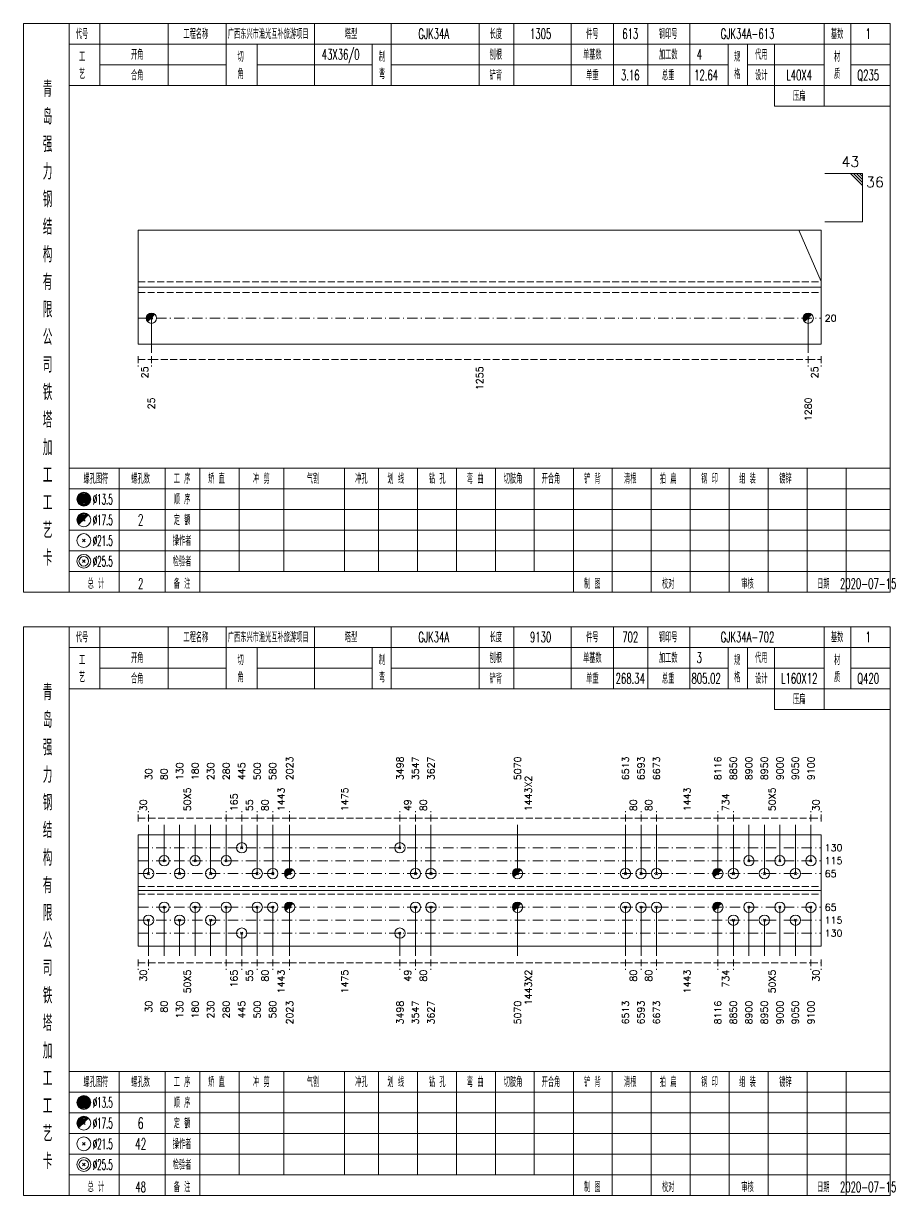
# Model space of a CAD drawing. Extents: x 0 to 2606, y -377 to 6479.
# Drawn here: x 784.2 to 1037.1, y 3500 to 3840 of the extents above; entities that cross this region are included whole.
import ezdxf
from ezdxf.enums import TextEntityAlignment as Align

# ---------------------------------------------------------------- set-up
doc = ezdxf.new("R2010")
doc.units = 0
doc.header["$MEASUREMENT"] = 0
doc.linetypes.add('一点画线', pattern=[5.2, 3, -1, 0.2, -1])
doc.linetypes.add('虚线', pattern=[2.75, 2, -0.75])
doc.layers.get('0').update_dxf_attribs({"linetype": 'CONTINUOUS', "lineweight": 25})
doc.layers.add('1', color=7, linetype='CONTINUOUS', lineweight=25)
doc.layers.add('4', color=7, linetype='CONTINUOUS', lineweight=25)
doc.styles.get("Standard").update_dxf_attribs({"font": 'simplex.shx', "width": 0.7, "height": 3, "bigfont": 'gbhzfs.shx'})

msp = doc.modelspace()

# ---------------------------------------------------------------- linework, layer by layer
at = {"color": 7, "linetype": 'Continuous', "lineweight": 13}
for p, q in [((1027.6, 3796.5), (1016.6, 3796.5)), ((1024.1, 3796.5), (1027.6, 3793)), ((1024.97, 3796.5), (1027.6, 3793.88)), ((1025.85, 3796.5), (1027.6, 3794.75)), ((1026.72, 3796.5), (1027.6, 3795.62)), ((1027.6, 3782.5), (1027.6, 3796.5)), ((1027.6, 3782.5), (1016.6, 3782.5)), ((1015.6, 3765.15), (1009.07, 3780)), ((821.3, 3754.5), (821.3, 3744.5)), ((1011.8, 3754.5), (1011.8, 3744.5)), ((820.5, 3593.38), (820.5, 3607.5)), ((825, 3597.12), (825, 3607.5)), ((829.5, 3593.38), (829.5, 3607.5)), ((834, 3597.12), (834, 3607.5)), ((838.5, 3593.38), (838.5, 3607.5)), ((843, 3597.12), (843, 3607.5)), ((847.5, 3600.88), (847.5, 3607.5)), ((852, 3593.38), (852, 3607.5)), ((856.5, 3593.38), (856.5, 3607.5)), ((861.39, 3593.38), (861.39, 3607.5)), ((893.4, 3600.88), (893.4, 3607.5)), ((897.9, 3593.38), (897.9, 3607.5)), ((902.4, 3593.38), (902.4, 3607.5)), ((927.51, 3593.38), (927.51, 3607.5)), ((958.82, 3593.38), (958.82, 3607.5)), ((963.32, 3593.38), (963.32, 3607.5)), ((967.82, 3593.38), (967.82, 3607.5)), ((985.6, 3593.38), (985.6, 3607.5)), ((990.1, 3593.38), (990.1, 3607.5)), ((994.6, 3597.12), (994.6, 3607.5)), ((999.1, 3593.38), (999.1, 3607.5)), ((1003.6, 3597.12), (1003.6, 3607.5)), ((1008.1, 3593.38), (1008.1, 3607.5)), ((1012.6, 3597.12), (1012.6, 3607.5)), ((847.2, 3600.57), (847.8, 3601.18)), ((847.8, 3600.57), (847.2, 3601.18)), ((893.1, 3600.57), (893.7, 3601.18)), ((893.7, 3600.57), (893.1, 3601.18)), ((824.7, 3596.82), (825.3, 3597.43)), ((825.3, 3596.82), (824.7, 3597.43)), ((833.7, 3596.82), (834.3, 3597.43)), ((834.3, 3596.82), (833.7, 3597.43)), ((842.7, 3596.82), (843.3, 3597.43)), ((843.3, 3596.82), (842.7, 3597.43)), ((994.3, 3596.82), (994.9, 3597.43)), ((994.9, 3596.82), (994.3, 3597.43)), ((1003.3, 3596.82), (1003.9, 3597.43)), ((1003.9, 3596.82), (1003.3, 3597.43)), ((1012.3, 3596.82), (1012.9, 3597.43)), ((1012.9, 3596.82), (1012.3, 3597.43)), ((820.2, 3593.07), (820.8, 3593.68)), ((820.8, 3593.07), (820.2, 3593.68)), ((829.2, 3593.07), (829.8, 3593.68)), ((829.8, 3593.07), (829.2, 3593.68)), ((838.2, 3593.07), (838.8, 3593.68)), ((838.8, 3593.07), (838.2, 3593.68)), ((851.7, 3593.07), (852.3, 3593.68)), ((852.3, 3593.07), (851.7, 3593.68)), ((856.2, 3593.07), (856.8, 3593.68)), ((856.8, 3593.07), (856.2, 3593.68)), ((897.6, 3593.07), (898.2, 3593.68)), ((898.2, 3593.07), (897.6, 3593.68)), ((902.1, 3593.07), (902.7, 3593.68)), ((902.7, 3593.07), (902.1, 3593.68)), ((958.52, 3593.07), (959.12, 3593.68)), ((959.12, 3593.07), (958.52, 3593.68)), ((963.02, 3593.07), (963.62, 3593.68)), ((963.62, 3593.07), (963.02, 3593.68)), ((967.52, 3593.07), (968.12, 3593.68)), ((968.12, 3593.07), (967.52, 3593.68)), ((989.8, 3593.07), (990.4, 3593.68)), ((990.4, 3593.07), (989.8, 3593.68)), ((998.8, 3593.07), (999.4, 3593.68)), ((999.4, 3593.07), (998.8, 3593.68)), ((1007.8, 3593.07), (1008.4, 3593.68)), ((1008.4, 3593.07), (1007.8, 3593.68)), ((825, 3583.62), (825, 3569.5)), ((834, 3583.62), (834, 3569.5)), ((843, 3583.62), (843, 3569.5)), ((852, 3583.62), (852, 3569.5)), ((856.5, 3583.62), (856.5, 3569.5)), ((861.39, 3583.62), (861.39, 3569.5)), ((897.9, 3583.62), (897.9, 3569.5)), ((902.4, 3583.62), (902.4, 3569.5)), ((927.51, 3583.62), (927.51, 3569.5)), ((958.82, 3583.62), (958.82, 3569.5)), ((963.32, 3583.62), (963.32, 3569.5)), ((967.82, 3583.62), (967.82, 3569.5)), ((985.6, 3583.62), (985.6, 3569.5)), ((994.6, 3583.62), (994.6, 3569.5)), ((1003.6, 3583.62), (1003.6, 3569.5)), ((1012.6, 3583.62), (1012.6, 3569.5)), ((820.5, 3579.88), (820.5, 3569.5)), ((829.5, 3579.88), (829.5, 3569.5)), ((838.5, 3579.88), (838.5, 3569.5)), ((990.1, 3579.88), (990.1, 3569.5)), ((999.1, 3579.88), (999.1, 3569.5)), ((1008.1, 3579.88), (1008.1, 3569.5)), ((847.5, 3576.12), (847.5, 3569.5)), ((893.4, 3576.12), (893.4, 3569.5))]:
    msp.add_line(p, q, dxfattribs=at)
at = {"color": 7, "linetype": 'Continuous', "lineweight": 18}
for p, q in [((817.5, 3780), (817.5, 3747)), ((817.5, 3780), (1015.6, 3780)), ((1015.6, 3780), (1015.6, 3747)), ((817.5, 3763.5), (1015.6, 3763.5)), ((817.5, 3604.62), (817.5, 3572.38)), ((817.5, 3604.62), (1015.6, 3604.62)), ((1015.6, 3604.62), (1015.6, 3572.38)), ((817.5, 3588.5), (1015.6, 3588.5))]:
    msp.add_line(p, q, dxfattribs=at)
at = {"color": 1, "linetype": '虚线', "lineweight": 18}
for p, q in [((817.5, 3765), (1015.6, 3765)), ((817.5, 3762), (1015.6, 3762)), ((817.5, 3589.62), (1015.6, 3589.62)), ((817.5, 3587.38), (1015.6, 3587.38))]:
    msp.add_line(p, q, dxfattribs=at)
at = {"color": 3, "linetype": '一点画线', "lineweight": 13}
for p, q in [((817.5, 3754.5), (1015.6, 3754.5)), ((817.5, 3600.88), (1015.6, 3600.88)), ((817.5, 3597.12), (1015.6, 3597.12)), ((817.5, 3593.38), (1015.6, 3593.38)), ((817.5, 3583.62), (1015.6, 3583.62)), ((817.5, 3579.88), (1015.6, 3579.88)), ((817.5, 3576.12), (1015.6, 3576.12))]:
    msp.add_line(p, q, dxfattribs=at)
at = {"color": 8, "linetype": '虚线', "lineweight": 9}
for p, q in [((817.5, 3743.5), (817.5, 3740.5)), ((821.3, 3743.5), (821.3, 3740.5)), ((821.3, 3743.5), (821.3, 3740.5)), ((1011.8, 3743.5), (1011.8, 3740.5)), ((1011.8, 3743.5), (1011.8, 3740.5)), ((1015.6, 3743.5), (1015.6, 3740.5)), ((817.5, 3742.5), (821.3, 3742.5)), ((821.3, 3742.5), (1011.8, 3742.5)), ((1011.8, 3742.5), (1015.6, 3742.5)), ((817.5, 3608.5), (817.5, 3611.5)), ((820.5, 3608.5), (820.5, 3611.5)), ((820.5, 3608.5), (820.5, 3611.5)), ((843, 3608.5), (843, 3611.5)), ((843, 3608.5), (843, 3611.5)), ((847.5, 3608.5), (847.5, 3611.5)), ((847.5, 3608.5), (847.5, 3611.5)), ((852, 3608.5), (852, 3611.5)), ((852, 3608.5), (852, 3611.5)), ((856.5, 3608.5), (856.5, 3611.5)), ((856.5, 3608.5), (856.5, 3611.5)), ((861.39, 3608.5), (861.39, 3611.5)), ((861.39, 3608.5), (861.39, 3611.5)), ((893.4, 3608.5), (893.4, 3611.5)), ((893.4, 3608.5), (893.4, 3611.5)), ((897.9, 3608.5), (897.9, 3611.5)), ((897.9, 3608.5), (897.9, 3611.5)), ((902.4, 3608.5), (902.4, 3611.5)), ((902.4, 3608.5), (902.4, 3611.5)), ((958.82, 3608.5), (958.82, 3611.5)), ((958.82, 3608.5), (958.82, 3611.5)), ((963.32, 3608.5), (963.32, 3611.5)), ((963.32, 3608.5), (963.32, 3611.5)), ((967.82, 3608.5), (967.82, 3611.5)), ((967.82, 3608.5), (967.82, 3611.5)), ((985.6, 3608.5), (985.6, 3611.5)), ((985.6, 3608.5), (985.6, 3611.5)), ((990.1, 3608.5), (990.1, 3611.5)), ((990.1, 3608.5), (990.1, 3611.5)), ((1012.6, 3608.5), (1012.6, 3611.5)), ((1012.6, 3608.5), (1012.6, 3611.5)), ((1015.6, 3608.5), (1015.6, 3611.5)), ((817.5, 3609.5), (820.5, 3609.5)), ((820.5, 3609.5), (843, 3609.5)), ((843, 3609.5), (847.5, 3609.5)), ((847.5, 3609.5), (852, 3609.5)), ((852, 3609.5), (856.5, 3609.5)), ((856.5, 3609.5), (861.39, 3609.5)), ((861.39, 3609.5), (893.4, 3609.5)), ((893.4, 3609.5), (897.9, 3609.5)), ((897.9, 3609.5), (902.4, 3609.5)), ((902.4, 3609.5), (958.82, 3609.5)), ((958.82, 3609.5), (963.32, 3609.5)), ((963.32, 3609.5), (967.82, 3609.5)), ((967.82, 3609.5), (985.6, 3609.5)), ((985.6, 3609.5), (990.1, 3609.5)), ((990.1, 3609.5), (1012.6, 3609.5)), ((1012.6, 3609.5), (1015.6, 3609.5)), ((817.5, 3568.5), (817.5, 3565.5)), ((817.5, 3567.5), (820.5, 3567.5)), ((820.5, 3568.5), (820.5, 3565.5)), ((820.5, 3568.5), (820.5, 3565.5)), ((820.5, 3567.5), (843, 3567.5)), ((843, 3568.5), (843, 3565.5)), ((843, 3568.5), (843, 3565.5)), ((843, 3567.5), (847.5, 3567.5)), ((847.5, 3568.5), (847.5, 3565.5)), ((847.5, 3568.5), (847.5, 3565.5)), ((847.5, 3567.5), (852, 3567.5)), ((852, 3568.5), (852, 3565.5)), ((852, 3568.5), (852, 3565.5)), ((852, 3567.5), (856.5, 3567.5)), ((856.5, 3568.5), (856.5, 3565.5)), ((856.5, 3568.5), (856.5, 3565.5)), ((856.5, 3567.5), (861.39, 3567.5)), ((861.39, 3568.5), (861.39, 3565.5)), ((861.39, 3568.5), (861.39, 3565.5)), ((861.39, 3567.5), (893.4, 3567.5)), ((893.4, 3568.5), (893.4, 3565.5)), ((893.4, 3568.5), (893.4, 3565.5)), ((893.4, 3567.5), (897.9, 3567.5)), ((897.9, 3568.5), (897.9, 3565.5)), ((897.9, 3568.5), (897.9, 3565.5)), ((897.9, 3567.5), (902.4, 3567.5)), ((902.4, 3568.5), (902.4, 3565.5)), ((902.4, 3568.5), (902.4, 3565.5)), ((902.4, 3567.5), (958.82, 3567.5)), ((958.82, 3568.5), (958.82, 3565.5)), ((958.82, 3568.5), (958.82, 3565.5)), ((958.82, 3567.5), (963.32, 3567.5)), ((963.32, 3568.5), (963.32, 3565.5)), ((963.32, 3568.5), (963.32, 3565.5)), ((963.32, 3567.5), (967.82, 3567.5)), ((967.82, 3568.5), (967.82, 3565.5)), ((967.82, 3568.5), (967.82, 3565.5)), ((967.82, 3567.5), (985.6, 3567.5)), ((985.6, 3568.5), (985.6, 3565.5)), ((985.6, 3568.5), (985.6, 3565.5)), ((985.6, 3567.5), (990.1, 3567.5)), ((990.1, 3568.5), (990.1, 3565.5)), ((990.1, 3568.5), (990.1, 3565.5)), ((990.1, 3567.5), (1012.6, 3567.5)), ((1012.6, 3568.5), (1012.6, 3565.5)), ((1012.6, 3568.5), (1012.6, 3565.5)), ((1012.6, 3567.5), (1015.6, 3567.5)), ((1015.6, 3568.5), (1015.6, 3565.5))]:
    msp.add_line(p, q, dxfattribs=at)
at = {"color": 7, "linetype": 'Continuous', "lineweight": 0}
for p, q in [((861.09, 3593.07), (861.69, 3593.68)), ((861.09, 3593.68), (861.69, 3593.07)), ((927.21, 3593.07), (927.81, 3593.68)), ((927.21, 3593.68), (927.81, 3593.07)), ((985.3, 3593.07), (985.9, 3593.68)), ((985.3, 3593.68), (985.9, 3593.07))]:
    msp.add_line(p, q, dxfattribs=at)
at = {"color": 7, "linetype": 'Continuous', "lineweight": 13}
for centre in [(847.5, 3600.88), (893.4, 3600.88), (825, 3597.12), (834, 3597.12), (843, 3597.12), (994.6, 3597.12), (1003.6, 3597.12), (1012.6, 3597.12), (820.5, 3593.38), (829.5, 3593.38), (838.5, 3593.38), (852, 3593.38), (856.5, 3593.38), (861.39, 3593.38), (897.9, 3593.38), (902.4, 3593.38), (927.51, 3593.38), (958.82, 3593.38), (963.32, 3593.38), (967.82, 3593.38), (985.6, 3593.38), (990.1, 3593.38), (999.1, 3593.38), (1008.1, 3593.38)]:
    msp.add_circle(centre, 1.5, dxfattribs=at)
for centre, radius in [((861.39, 3593.38), 1.35), ((861.39, 3593.38), 1.2), ((861.39, 3593.38), 1.05), ((861.39, 3593.38), 0.9), ((861.39, 3593.38), 0.75), ((861.39, 3593.38), 0.6), ((861.39, 3593.38), 0.45), ((927.51, 3593.38), 1.35), ((927.51, 3593.38), 1.2), ((927.51, 3593.38), 1.05), ((927.51, 3593.38), 0.9), ((927.51, 3593.38), 0.75), ((927.51, 3593.38), 0.6), ((927.51, 3593.38), 0.45), ((985.6, 3593.38), 1.35), ((985.6, 3593.38), 1.2), ((985.6, 3593.38), 1.05), ((985.6, 3593.38), 0.9), ((985.6, 3593.38), 0.75), ((985.6, 3593.38), 0.6), ((985.6, 3593.38), 0.45), ((861.39, 3593.38), 0.3), ((861.39, 3593.38), 0.15), ((927.51, 3593.38), 0.3), ((927.51, 3593.38), 0.15), ((985.6, 3593.38), 0.3), ((985.6, 3593.38), 0.15)]:
    msp.add_arc(centre, radius, 45, 225, dxfattribs=at)
at = {"layer": '1', "color": 7, "linetype": 'Continuous', "lineweight": 0}
for p, q in [((821, 3754.2), (821.6, 3754.8)), ((821, 3754.8), (821.6, 3754.2)), ((1011.5, 3754.2), (1012.1, 3754.8)), ((1011.5, 3754.8), (1012.1, 3754.2)), ((861.09, 3583.32), (861.69, 3583.93)), ((861.09, 3583.93), (861.69, 3583.32)), ((927.21, 3583.32), (927.81, 3583.93)), ((927.21, 3583.93), (927.81, 3583.32)), ((985.3, 3583.32), (985.9, 3583.93)), ((985.3, 3583.93), (985.9, 3583.32))]:
    msp.add_line(p, q, dxfattribs=at)
at = {"layer": '1', "color": 7, "linetype": 'Continuous', "lineweight": 18}
for p, q in [((817.5, 3747), (1015.6, 3747)), ((817.5, 3572.38), (1015.6, 3572.38))]:
    msp.add_line(p, q, dxfattribs=at)
at = {"layer": '1', "color": 7, "linetype": 'Continuous', "lineweight": 13}
for p, q in [((824.7, 3583.32), (825.3, 3583.93)), ((825.3, 3583.32), (824.7, 3583.93)), ((833.7, 3583.32), (834.3, 3583.93)), ((834.3, 3583.32), (833.7, 3583.93)), ((842.7, 3583.32), (843.3, 3583.93)), ((843.3, 3583.32), (842.7, 3583.93)), ((851.7, 3583.32), (852.3, 3583.93)), ((852.3, 3583.32), (851.7, 3583.93)), ((856.2, 3583.32), (856.8, 3583.93)), ((856.8, 3583.32), (856.2, 3583.93)), ((897.6, 3583.32), (898.2, 3583.93)), ((898.2, 3583.32), (897.6, 3583.93)), ((902.1, 3583.32), (902.7, 3583.93)), ((902.7, 3583.32), (902.1, 3583.93)), ((958.52, 3583.32), (959.12, 3583.93)), ((959.12, 3583.32), (958.52, 3583.93)), ((963.02, 3583.32), (963.62, 3583.93)), ((963.62, 3583.32), (963.02, 3583.93)), ((967.52, 3583.32), (968.12, 3583.93)), ((968.12, 3583.32), (967.52, 3583.93)), ((994.3, 3583.32), (994.9, 3583.93)), ((994.9, 3583.32), (994.3, 3583.93)), ((1003.3, 3583.32), (1003.9, 3583.93)), ((1003.9, 3583.32), (1003.3, 3583.93)), ((1012.3, 3583.32), (1012.9, 3583.93)), ((1012.9, 3583.32), (1012.3, 3583.93)), ((820.2, 3579.57), (820.8, 3580.18)), ((820.8, 3579.57), (820.2, 3580.18)), ((829.2, 3579.57), (829.8, 3580.18)), ((829.8, 3579.57), (829.2, 3580.18)), ((838.2, 3579.57), (838.8, 3580.18)), ((838.8, 3579.57), (838.2, 3580.18)), ((989.8, 3579.57), (990.4, 3580.18)), ((990.4, 3579.57), (989.8, 3580.18)), ((998.8, 3579.57), (999.4, 3580.18)), ((999.4, 3579.57), (998.8, 3580.18)), ((1007.8, 3579.57), (1008.4, 3580.18)), ((1008.4, 3579.57), (1007.8, 3580.18)), ((847.2, 3575.82), (847.8, 3576.43)), ((847.8, 3575.82), (847.2, 3576.43)), ((893.1, 3575.82), (893.7, 3576.43)), ((893.7, 3575.82), (893.1, 3576.43))]:
    msp.add_line(p, q, dxfattribs=at)
for centre in [(821.3, 3754.5), (1011.8, 3754.5), (825, 3583.62), (834, 3583.62), (843, 3583.62), (852, 3583.62), (856.5, 3583.62), (861.39, 3583.62), (897.9, 3583.62), (902.4, 3583.62), (927.51, 3583.62), (958.82, 3583.62), (963.32, 3583.62), (967.82, 3583.62), (985.6, 3583.62), (994.6, 3583.62), (1003.6, 3583.62), (1012.6, 3583.62), (820.5, 3579.88), (829.5, 3579.88), (838.5, 3579.88), (990.1, 3579.88), (999.1, 3579.88), (1008.1, 3579.88), (847.5, 3576.12), (893.4, 3576.12)]:
    msp.add_circle(centre, 1.5, dxfattribs=at)
for centre, radius in [((821.3, 3754.5), 1.35), ((821.3, 3754.5), 1.2), ((821.3, 3754.5), 1.05), ((821.3, 3754.5), 0.9), ((821.3, 3754.5), 0.75), ((821.3, 3754.5), 0.6), ((821.3, 3754.5), 0.45), ((821.3, 3754.5), 0.3), ((821.3, 3754.5), 0.15), ((1011.8, 3754.5), 1.35), ((1011.8, 3754.5), 1.2), ((1011.8, 3754.5), 1.05), ((1011.8, 3754.5), 0.9), ((1011.8, 3754.5), 0.75), ((1011.8, 3754.5), 0.6), ((1011.8, 3754.5), 0.45), ((1011.8, 3754.5), 0.3), ((1011.8, 3754.5), 0.15), ((861.39, 3583.62), 1.35), ((861.39, 3583.62), 1.2), ((861.39, 3583.62), 1.05), ((861.39, 3583.62), 0.9), ((861.39, 3583.62), 0.75), ((861.39, 3583.62), 0.6), ((861.39, 3583.62), 0.45), ((861.39, 3583.62), 0.3), ((861.39, 3583.62), 0.15), ((927.51, 3583.62), 1.35), ((927.51, 3583.62), 1.2), ((927.51, 3583.62), 1.05), ((927.51, 3583.62), 0.9), ((927.51, 3583.62), 0.75), ((927.51, 3583.62), 0.6), ((927.51, 3583.62), 0.45), ((927.51, 3583.62), 0.3), ((927.51, 3583.62), 0.15), ((985.6, 3583.62), 1.35), ((985.6, 3583.62), 1.2), ((985.6, 3583.62), 1.05), ((985.6, 3583.62), 0.9), ((985.6, 3583.62), 0.75), ((985.6, 3583.62), 0.6), ((985.6, 3583.62), 0.45), ((985.6, 3583.62), 0.3), ((985.6, 3583.62), 0.15)]:
    msp.add_arc(centre, radius, 45, 225, dxfattribs=at)
at = {"layer": '4', "color": 1, "linetype": 'Continuous', "lineweight": 18}
for p, q in [((797.5, 3675), (797.5, 3840)), ((806.4, 3822), (806.4, 3840)), ((826.2, 3822), (826.2, 3840)), ((843, 3822), (843, 3840)), ((868.6, 3822), (868.6, 3840)), ((890.9, 3822), (890.9, 3840)), ((916.4, 3822), (916.4, 3840)), ((926.4, 3822), (926.4, 3840)), ((943.1, 3822), (943.1, 3840)), ((955.3, 3822), (955.3, 3840)), ((965.3, 3822), (965.3, 3840)), ((977.5, 3822), (977.5, 3840)), ((1016.4, 3816), (1016.4, 3840)), ((1024.2, 3822), (1024.2, 3840)), ((797.5, 3834), (1035.6, 3834)), ((852, 3822), (852, 3834)), ((885.3, 3822), (885.3, 3834)), ((988.6, 3822), (988.6, 3834)), ((994.2, 3822), (994.2, 3834)), ((1002, 3816), (1002, 3834)), ((806.4, 3828), (843, 3828)), ((852, 3828), (885.3, 3828)), ((890.9, 3828), (988.6, 3828)), ((994.2, 3828), (1016.4, 3828)), ((1024.2, 3828), (1035.6, 3828)), ((797.5, 3822), (1035.6, 3822)), ((1002, 3816), (1035.6, 3816)), ((797.5, 3711), (1035.6, 3711)), ((812, 3675), (812, 3711)), ((825.3, 3675), (825.3, 3711)), ((835.4, 3675), (835.4, 3711)), ((846.8, 3681), (846.8, 3711)), ((859.7, 3681), (859.7, 3711)), ((877.3, 3681), (877.3, 3711)), ((887.2, 3681), (887.2, 3711)), ((898.5, 3681), (898.5, 3711)), ((909.8, 3681), (909.8, 3711)), ((921.1, 3681), (921.1, 3711)), ((932.3, 3681), (932.3, 3711)), ((943.7, 3681), (943.7, 3711)), ((955, 3681), (955, 3711)), ((966.3, 3681), (966.3, 3711)), ((977.6, 3681), (977.6, 3711)), ((988.9, 3681), (988.9, 3711)), ((1000.2, 3681), (1000.2, 3711)), ((1011.5, 3681), (1011.5, 3711)), ((1022.8, 3681), (1022.8, 3711)), ((797.5, 3705), (1035.6, 3705)), ((797.5, 3699), (1035.6, 3699)), ((797.5, 3693), (1035.6, 3693)), ((797.5, 3687), (1035.6, 3687)), ((797.5, 3681), (1035.6, 3681)), ((943.7, 3675), (943.7, 3681)), ((955, 3675), (955, 3681)), ((966.3, 3675), (966.3, 3681)), ((977.6, 3675), (977.6, 3681)), ((988.9, 3675), (988.9, 3681)), ((1000.2, 3675), (1000.2, 3681)), ((1011.5, 3675), (1011.5, 3681)), ((1022.8, 3675), (1022.8, 3681)), ((797.5, 3500), (797.5, 3665)), ((806.4, 3647), (806.4, 3665)), ((826.2, 3647), (826.2, 3665)), ((843, 3647), (843, 3665)), ((868.6, 3647), (868.6, 3665)), ((890.9, 3647), (890.9, 3665)), ((916.4, 3647), (916.4, 3665)), ((926.4, 3647), (926.4, 3665)), ((943.1, 3647), (943.1, 3665)), ((955.3, 3647), (955.3, 3665)), ((965.3, 3647), (965.3, 3665)), ((977.5, 3647), (977.5, 3665)), ((1016.4, 3641), (1016.4, 3665)), ((1024.2, 3647), (1024.2, 3665)), ((797.5, 3659), (1035.6, 3659)), ((852, 3647), (852, 3659)), ((885.3, 3647), (885.3, 3659)), ((988.6, 3647), (988.6, 3659)), ((994.2, 3647), (994.2, 3659)), ((1002, 3641), (1002, 3659)), ((806.4, 3653), (843, 3653)), ((852, 3653), (885.3, 3653)), ((890.9, 3653), (988.6, 3653)), ((994.2, 3653), (1016.4, 3653)), ((1024.2, 3653), (1035.6, 3653)), ((797.5, 3647), (1035.6, 3647)), ((1002, 3641), (1035.6, 3641)), ((797.5, 3536), (1035.6, 3536)), ((812, 3500), (812, 3536)), ((825.3, 3500), (825.3, 3536)), ((835.4, 3500), (835.4, 3536)), ((846.8, 3506), (846.8, 3536)), ((859.7, 3506), (859.7, 3536)), ((877.3, 3506), (877.3, 3536)), ((887.2, 3506), (887.2, 3536)), ((898.5, 3506), (898.5, 3536)), ((909.8, 3506), (909.8, 3536)), ((921.1, 3506), (921.1, 3536)), ((932.3, 3506), (932.3, 3536)), ((943.7, 3506), (943.7, 3536)), ((955, 3506), (955, 3536)), ((966.3, 3506), (966.3, 3536)), ((977.6, 3506), (977.6, 3536)), ((988.9, 3506), (988.9, 3536)), ((1000.2, 3506), (1000.2, 3536)), ((1011.5, 3506), (1011.5, 3536)), ((1022.8, 3506), (1022.8, 3536)), ((797.5, 3530), (1035.6, 3530)), ((797.5, 3524), (1035.6, 3524)), ((797.5, 3518), (1035.6, 3518)), ((797.5, 3512), (1035.6, 3512)), ((797.5, 3506), (1035.6, 3506)), ((943.7, 3500), (943.7, 3506)), ((955, 3500), (955, 3506)), ((966.3, 3500), (966.3, 3506)), ((977.6, 3500), (977.6, 3506)), ((988.9, 3500), (988.9, 3506)), ((1000.2, 3500), (1000.2, 3506)), ((1011.5, 3500), (1011.5, 3506)), ((1022.8, 3500), (1022.8, 3506))]:
    msp.add_line(p, q, dxfattribs=at)
at = {"layer": '4', "color": 7, "linetype": 'Continuous', "lineweight": 13}
for p, q in [((801.5, 3701.8), (801.9, 3702.2)), ((801.9, 3701.8), (801.5, 3702.2)), ((801.3, 3689.6), (802.1, 3690.4)), ((802.1, 3689.6), (801.3, 3690.4)), ((801.3, 3683.6), (802.1, 3684.4)), ((802.1, 3683.6), (801.3, 3684.4)), ((801.5, 3526.8), (801.9, 3527.2)), ((801.9, 3526.8), (801.5, 3527.2)), ((801.3, 3514.6), (802.1, 3515.4)), ((802.1, 3514.6), (801.3, 3515.4)), ((801.3, 3508.6), (802.1, 3509.4)), ((802.1, 3508.6), (801.3, 3509.4))]:
    msp.add_line(p, q, dxfattribs=at)
at = {"layer": '4', "color": 7, "linetype": 'Continuous', "lineweight": 0}
for p, q in [((801.3, 3695.6), (802.1, 3696.4)), ((801.3, 3696.4), (802.1, 3695.6)), ((801.3, 3520.6), (802.1, 3521.4)), ((801.3, 3521.4), (802.1, 3520.6))]:
    msp.add_line(p, q, dxfattribs=at)
at = {"layer": '4', "color": 1, "linetype": 'Continuous', "lineweight": 18}
for points in [[(784.2, 3840), (784.2, 3675), (1035.6, 3675), (1035.6, 3840)], [(784.2, 3665), (784.2, 3500), (1035.6, 3500), (1035.6, 3665)]]:
    msp.add_lwpolyline(points, close=True, dxfattribs=at)
at = {"layer": '4', "color": 7, "linetype": 'Continuous', "lineweight": 13}
for centre, radius in [((801.7, 3702), 2), ((801.7, 3702), 1.8), ((801.7, 3702), 1.6), ((801.7, 3702), 1.4), ((801.7, 3702), 1.2), ((801.7, 3702), 1), ((801.7, 3702), 0.8), ((801.7, 3702), 0.6), ((801.7, 3702), 0.4), ((801.7, 3702), 0.2), ((801.7, 3696), 2), ((801.7, 3690), 2), ((801.7, 3684), 2), ((801.7, 3684), 1.4), ((801.7, 3527), 2), ((801.7, 3527), 1.8), ((801.7, 3527), 1.6), ((801.7, 3527), 1.4), ((801.7, 3527), 1.2), ((801.7, 3527), 1), ((801.7, 3527), 0.8), ((801.7, 3527), 0.6), ((801.7, 3527), 0.4), ((801.7, 3527), 0.2), ((801.7, 3521), 2), ((801.7, 3515), 2), ((801.7, 3509), 2), ((801.7, 3509), 1.4)]:
    msp.add_circle(centre, radius, dxfattribs=at)
for centre, radius in [((801.7, 3696), 1.8), ((801.7, 3696), 1.6), ((801.7, 3696), 1.4), ((801.7, 3696), 1.2), ((801.7, 3696), 1), ((801.7, 3696), 0.8), ((801.7, 3696), 0.6), ((801.7, 3696), 0.4), ((801.7, 3696), 0.2), ((801.7, 3521), 1.8), ((801.7, 3521), 1.6), ((801.7, 3521), 1.4), ((801.7, 3521), 1.2), ((801.7, 3521), 1), ((801.7, 3521), 0.8), ((801.7, 3521), 0.6), ((801.7, 3521), 0.4), ((801.7, 3521), 0.2)]:
    msp.add_arc(centre, radius, 45, 225, dxfattribs=at)

# ---------------------------------------------------------------- texts
at = {"color": 7, "linetype": 'Continuous', "lineweight": 13}
msp.add_text('43', height=3, dxfattribs=at).set_placement((1026.6, 3797.5), align=Align.BOTTOM_RIGHT)
msp.add_text('36', height=3, dxfattribs=at).set_placement((1028.6, 3795.5), align=Align.TOP_LEFT)
for s, p in [('20', (1016.6, 3754.5)), ('130', (1016.6, 3600.88)), ('115', (1016.6, 3597.12)), ('65', (1016.6, 3593.38)), ('65', (1016.6, 3583.62)), ('115', (1016.6, 3579.88)), ('130', (1016.6, 3576.12))]:
    msp.add_text(s, height=2, dxfattribs=at).set_placement(p, align=Align.MIDDLE_LEFT)
at = {"color": 8, "linetype": 'Continuous', "lineweight": 9}
for s, p in [('25', (819.4, 3740.5)), ('1255', (916.55, 3740.5)), ('25', (1013.7, 3740.5)), ('30', (819, 3565.5)), ('50X5', (831.75, 3565.5)), ('165', (845.25, 3565.5)), ('55', (849.75, 3565.5)), ('80', (854.25, 3565.5)), ('1443', (858.95, 3565.5)), ('1475', (877.4, 3565.5)), ('49', (895.65, 3565.5)), ('80', (900.15, 3565.5)), ('1443X2', (930.61, 3565.5)), ('80', (961.07, 3565.5)), ('80', (965.57, 3565.5)), ('1443', (976.71, 3565.5)), ('734', (987.85, 3565.5)), ('50X5', (1001.35, 3565.5)), ('30', (1014.1, 3565.5))]:
    msp.add_text(s, height=2, rotation=90, dxfattribs=at).set_placement(p, align=Align.MIDDLE_RIGHT)
at = {"color": 7, "linetype": 'Continuous', "lineweight": 13}
for s, p in [('130', (829.5, 3620.5)), ('180', (834, 3620.5)), ('230', (838.5, 3620.5)), ('280', (843, 3620.5)), ('445', (847.5, 3620.5)), ('500', (852, 3620.5)), ('580', (856.5, 3620.5)), ('2023', (861.39, 3620.5)), ('3498', (893.4, 3620.5)), ('3547', (897.9, 3620.5)), ('3627', (902.4, 3620.5)), ('5070', (927.51, 3620.5)), ('6513', (958.82, 3620.5)), ('6593', (963.32, 3620.5)), ('6673', (967.82, 3620.5)), ('8116', (985.6, 3620.5)), ('8850', (990.1, 3620.5)), ('8900', (994.6, 3620.5)), ('8950', (999.1, 3620.5)), ('9000', (1003.6, 3620.5)), ('9050', (1008.1, 3620.5)), ('9100', (1012.6, 3620.5)), ('30', (820.5, 3620.5)), ('80', (825, 3620.5))]:
    msp.add_text(s, height=2, rotation=90, dxfattribs=at).set_placement(p, align=Align.MIDDLE_LEFT)
at = {"color": 8, "linetype": 'Continuous', "lineweight": 9}
for s, p in [('1443X2', (930.61, 3611.5)), ('50X5', (831.75, 3611.5)), ('1443', (858.95, 3611.5)), ('1475', (877.4, 3611.5)), ('1443', (976.71, 3611.5)), ('50X5', (1001.35, 3611.5)), ('30', (819, 3611.5)), ('165', (845.25, 3611.5)), ('55', (849.75, 3611.5)), ('80', (854.25, 3611.5)), ('49', (895.65, 3611.5)), ('80', (900.15, 3611.5)), ('80', (961.07, 3611.5)), ('80', (965.57, 3611.5)), ('734', (987.85, 3611.5)), ('30', (1014.1, 3611.5))]:
    msp.add_text(s, height=2, rotation=90, dxfattribs=at).set_placement(p, align=Align.MIDDLE_LEFT)
at = {"layer": '1', "color": 7, "linetype": 'Continuous', "lineweight": 13}
for s, p in [('25', (821.3, 3731.5)), ('1280', (1011.8, 3731.5)), ('30', (820.5, 3556.5)), ('80', (825, 3556.5)), ('130', (829.5, 3556.5)), ('180', (834, 3556.5)), ('230', (838.5, 3556.5)), ('280', (843, 3556.5)), ('445', (847.5, 3556.5)), ('500', (852, 3556.5)), ('580', (856.5, 3556.5)), ('2023', (861.39, 3556.5)), ('3498', (893.4, 3556.5)), ('3547', (897.9, 3556.5)), ('3627', (902.4, 3556.5)), ('5070', (927.51, 3556.5)), ('6513', (958.82, 3556.5)), ('6593', (963.32, 3556.5)), ('6673', (967.82, 3556.5)), ('8116', (985.6, 3556.5)), ('8850', (990.1, 3556.5)), ('8900', (994.6, 3556.5)), ('8950', (999.1, 3556.5)), ('9000', (1003.6, 3556.5)), ('9050', (1008.1, 3556.5)), ('9100', (1012.6, 3556.5))]:
    msp.add_text(s, height=2, rotation=90, dxfattribs=at).set_placement(p, align=Align.MIDDLE_RIGHT)
at = {"layer": '4', "color": 1, "linetype": 'Continuous', "lineweight": 13}
for s, height, width, p in [('代号', 3, 0.6, (801.2, 3837)), ('工程名称', 3, 0.6, (834.2, 3837)), ('广西东兴市渔光互补旅游项目', 3, 0.6, (855.2, 3837)), ('塔型', 3, 0.6, (879.2, 3837)), ('长度', 3, 0.6, (921.2, 3837)), ('件号', 3, 0.6, (949.2, 3837)), ('钢印号', 3, 0.6, (971.2, 3837)), ('基数', 3, 0.6, (1020.2, 3837)), ('GJK34A', 3, 0.6, (903.2, 3837)), ('1305', 3, 0.6, (934.2, 3837)), ('613', 3, 0.6, (960.2, 3837)), ('GJK34A-613', 3, 0.6, (994.2, 3837)), ('1', 3, 0.6, (1029.2, 3837)), ('工', 3, 0.6, (801.2, 3830.4)), ('开角', 3, 0.6, (817.2, 3831)), ('切', 3, 0.6, (847.2, 3830.4)), ('43X36/0', 3, 0.6, (876.2, 3831)), ('制', 3, 0.6, (888.2, 3830.4)), ('刨根', 3, 0.6, (921.2, 3831)), ('单基数', 3, 0.6, (949.2, 3831)), ('加工数', 3, 0.6, (971.2, 3831)), ('4', 3, 0.6, (980.2, 3831)), ('规', 3, 0.6, (991.2, 3830.4)), ('代用', 3, 0.6, (998.2, 3831)), ('材', 3, 0.6, (1020.2, 3830.4)), ('艺', 3, 0.6, (801.2, 3825.4)), ('合角', 3, 0.6, (817.2, 3825)), ('角', 3, 0.6, (847.2, 3825.4)), ('弯', 3, 0.6, (888.2, 3825.4)), ('铲背', 3, 0.6, (921.2, 3825)), ('单重', 3, 0.6, (949.2, 3825)), ('3.16', 3, 0.6, (960.2, 3825)), ('总重', 3, 0.6, (971.2, 3825)), ('12.64', 3, 0.6, (982.2, 3825)), ('格', 3, 0.6, (991.2, 3825.4)), ('设计', 3, 0.6, (998.2, 3825)), ('L40X4', 3, 0.6, (1009.2, 3825)), ('质', 3, 0.6, (1020.2, 3825.4)), ('Q235', 3, 0.6, (1029.2, 3825)), ('青', 4.6, 0.8, (791.2, 3821)), ('压扁', 3, 0.6, (1009.2, 3819)), ('岛', 4.6, 0.8, (791.2, 3813)), ('强', 4.6, 0.8, (791.2, 3805)), ('力', 4.6, 0.8, (791.2, 3797)), ('钢', 4.6, 0.8, (791.2, 3789)), ('结', 4.6, 0.8, (791.2, 3781)), ('构', 4.6, 0.8, (791.2, 3773)), ('有', 4.6, 0.8, (791.2, 3765)), ('限', 4.6, 0.8, (791.2, 3757)), ('公', 4.6, 0.8, (791.2, 3749)), ('司', 4.6, 0.8, (791.2, 3741)), ('铁', 4.6, 0.8, (791.2, 3733)), ('塔', 4.6, 0.8, (791.2, 3725)), ('加', 4.6, 0.8, (791.2, 3717)), ('工', 4.6, 0.8, (791.2, 3709)), ('螺孔图符', 3, 0.6, (805.2, 3708)), ('螺孔数', 3, 0.6, (818.2, 3708)), ('工 序', 3, 0.6, (830.2, 3708)), ('矫 直', 3, 0.6, (840.2, 3708)), ('冲 剪', 3, 0.6, (853.2, 3708)), ('气割', 3, 0.6, (868.2, 3708)), ('冲孔', 3, 0.6, (882.2, 3708)), ('划 线', 3, 0.6, (892.2, 3708)), ('钻 孔', 3, 0.6, (904.2, 3708)), ('弯 曲', 3, 0.6, (915.2, 3708)), ('切肢角', 3, 0.6, (926.2, 3708)), ('开合角', 3, 0.6, (937.2, 3708)), ('铲 背', 3, 0.6, (949.2, 3708)), ('清根', 3, 0.6, (960.2, 3708)), ('拍 扁', 3, 0.6, (971.2, 3708)), ('钢 印', 3, 0.6, (983.2, 3708)), ('组 装', 3, 0.6, (994.2, 3708)), ('镀锌', 3, 0.6, (1005.2, 3708)), ('工', 4.6, 0.8, (791.2, 3701)), ('%%C13.5', 3, 0.5, (807.2, 3702)), ('顺 序', 3, 0.6, (830.2, 3702)), ('%%C17.5', 3, 0.5, (807.2, 3696)), ('2', 3.2, 0.6, (818.2, 3696)), ('定 额', 3, 0.6, (830.2, 3696)), ('艺', 4.6, 0.8, (791.2, 3693)), ('%%C21.5', 3, 0.5, (807.2, 3690)), ('操作者', 3, 0.6, (830.2, 3690)), ('卡', 4.6, 0.8, (791.2, 3685)), ('检验者', 3, 0.6, (830.2, 3684)), ('%%C25.5', 3, 0.5, (807.2, 3684)), ('总 计', 3, 0.6, (805.2, 3677.5)), ('2', 3, 0.6, (818.2, 3677.5)), ('备 注', 3, 0.6, (830.2, 3677.5)), ('制 图', 3, 0.6, (949.2, 3677.5)), ('校对', 3, 0.6, (971.2, 3677.5)), ('审核', 3, 0.6, (994.2, 3677.5)), ('日期', 3, 0.6, (1016.2, 3677.5)), ('2020-07-15', 3, 0.6, (1029.2, 3677.5)), ('代号', 3, 0.6, (801.2, 3662)), ('工程名称', 3, 0.6, (834.2, 3662)), ('广西东兴市渔光互补旅游项目', 3, 0.6, (855.2, 3662)), ('塔型', 3, 0.6, (879.2, 3662)), ('GJK34A', 3, 0.6, (903.2, 3662)), ('长度', 3, 0.6, (921.2, 3662)), ('9130', 3, 0.6, (934.2, 3662)), ('件号', 3, 0.6, (949.2, 3662)), ('702', 3, 0.6, (960.2, 3662)), ('钢印号', 3, 0.6, (971.2, 3662)), ('GJK34A-702', 3, 0.6, (994.2, 3662)), ('基数', 3, 0.6, (1020.2, 3662)), ('1', 3, 0.6, (1029.2, 3662)), ('工', 3, 0.6, (801.2, 3655.4)), ('开角', 3, 0.6, (817.2, 3656)), ('切', 3, 0.6, (847.2, 3655.4)), ('制', 3, 0.6, (888.2, 3655.4)), ('刨根', 3, 0.6, (921.2, 3656)), ('单基数', 3, 0.6, (949.2, 3656)), ('加工数', 3, 0.6, (971.2, 3656)), ('3', 3, 0.6, (980.2, 3656)), ('规', 3, 0.6, (991.2, 3655.4)), ('代用', 3, 0.6, (998.2, 3656)), ('材', 3, 0.6, (1020.2, 3655.4)), ('艺', 3, 0.6, (801.2, 3650.4)), ('合角', 3, 0.6, (817.2, 3650)), ('角', 3, 0.6, (847.2, 3650.4)), ('弯', 3, 0.6, (888.2, 3650.4)), ('铲背', 3, 0.6, (921.2, 3650)), ('单重', 3, 0.6, (949.2, 3650)), ('总重', 3, 0.6, (971.2, 3650)), ('格', 3, 0.6, (991.2, 3650.4)), ('设计', 3, 0.6, (998.2, 3650)), ('质', 3, 0.6, (1020.2, 3650.4)), ('青', 4.6, 0.8, (791.2, 3646)), ('268.34', 3, 0.6, (960.2, 3650)), ('805.02', 3, 0.6, (982.2, 3650)), ('L160X12', 3, 0.6, (1009.2, 3650)), ('Q420', 3, 0.6, (1029.2, 3650)), ('压扁', 3, 0.6, (1009.2, 3644)), ('岛', 4.6, 0.8, (791.2, 3638)), ('强', 4.6, 0.8, (791.2, 3630)), ('力', 4.6, 0.8, (791.2, 3622)), ('钢', 4.6, 0.8, (791.2, 3614)), ('结', 4.6, 0.8, (791.2, 3606)), ('构', 4.6, 0.8, (791.2, 3598)), ('有', 4.6, 0.8, (791.2, 3590)), ('限', 4.6, 0.8, (791.2, 3582)), ('公', 4.6, 0.8, (791.2, 3574)), ('司', 4.6, 0.8, (791.2, 3566)), ('铁', 4.6, 0.8, (791.2, 3558)), ('塔', 4.6, 0.8, (791.2, 3550)), ('加', 4.6, 0.8, (791.2, 3542)), ('工', 4.6, 0.8, (791.2, 3534)), ('螺孔图符', 3, 0.6, (805.2, 3533)), ('螺孔数', 3, 0.6, (818.2, 3533)), ('工 序', 3, 0.6, (830.2, 3533)), ('矫 直', 3, 0.6, (840.2, 3533)), ('冲 剪', 3, 0.6, (853.2, 3533)), ('气割', 3, 0.6, (868.2, 3533)), ('冲孔', 3, 0.6, (882.2, 3533)), ('划 线', 3, 0.6, (892.2, 3533)), ('钻 孔', 3, 0.6, (904.2, 3533)), ('弯 曲', 3, 0.6, (915.2, 3533)), ('切肢角', 3, 0.6, (926.2, 3533)), ('开合角', 3, 0.6, (937.2, 3533)), ('铲 背', 3, 0.6, (949.2, 3533)), ('清根', 3, 0.6, (960.2, 3533)), ('拍 扁', 3, 0.6, (971.2, 3533)), ('钢 印', 3, 0.6, (983.2, 3533)), ('组 装', 3, 0.6, (994.2, 3533)), ('镀锌', 3, 0.6, (1005.2, 3533)), ('工', 4.6, 0.8, (791.2, 3526)), ('%%C13.5', 3, 0.5, (807.2, 3527)), ('顺 序', 3, 0.6, (830.2, 3527)), ('%%C17.5', 3, 0.5, (807.2, 3521)), ('6', 3.2, 0.6, (818.2, 3521)), ('定 额', 3, 0.6, (830.2, 3521)), ('艺', 4.6, 0.8, (791.2, 3518)), ('%%C21.5', 3, 0.5, (807.2, 3515)), ('42', 3.2, 0.6, (818.2, 3515)), ('操作者', 3, 0.6, (830.2, 3515)), ('卡', 4.6, 0.8, (791.2, 3510)), ('%%C25.5', 3, 0.5, (807.2, 3509)), ('检验者', 3, 0.6, (830.2, 3509)), ('总 计', 3, 0.6, (805.2, 3502.5)), ('48', 3, 0.6, (818.2, 3502.5)), ('备 注', 3, 0.6, (830.2, 3502.5)), ('制 图', 3, 0.6, (949.2, 3502.5)), ('校对', 3, 0.6, (971.2, 3502.5)), ('审核', 3, 0.6, (994.2, 3502.5)), ('日期', 3, 0.6, (1016.2, 3502.5)), ('2020-07-15', 3, 0.6, (1029.2, 3502.5))]:
    msp.add_text(s, height=height, dxfattribs=dict(at, width=width)).set_placement(p, align=Align.MIDDLE_CENTER)

doc.saveas('drawing.dxf')
